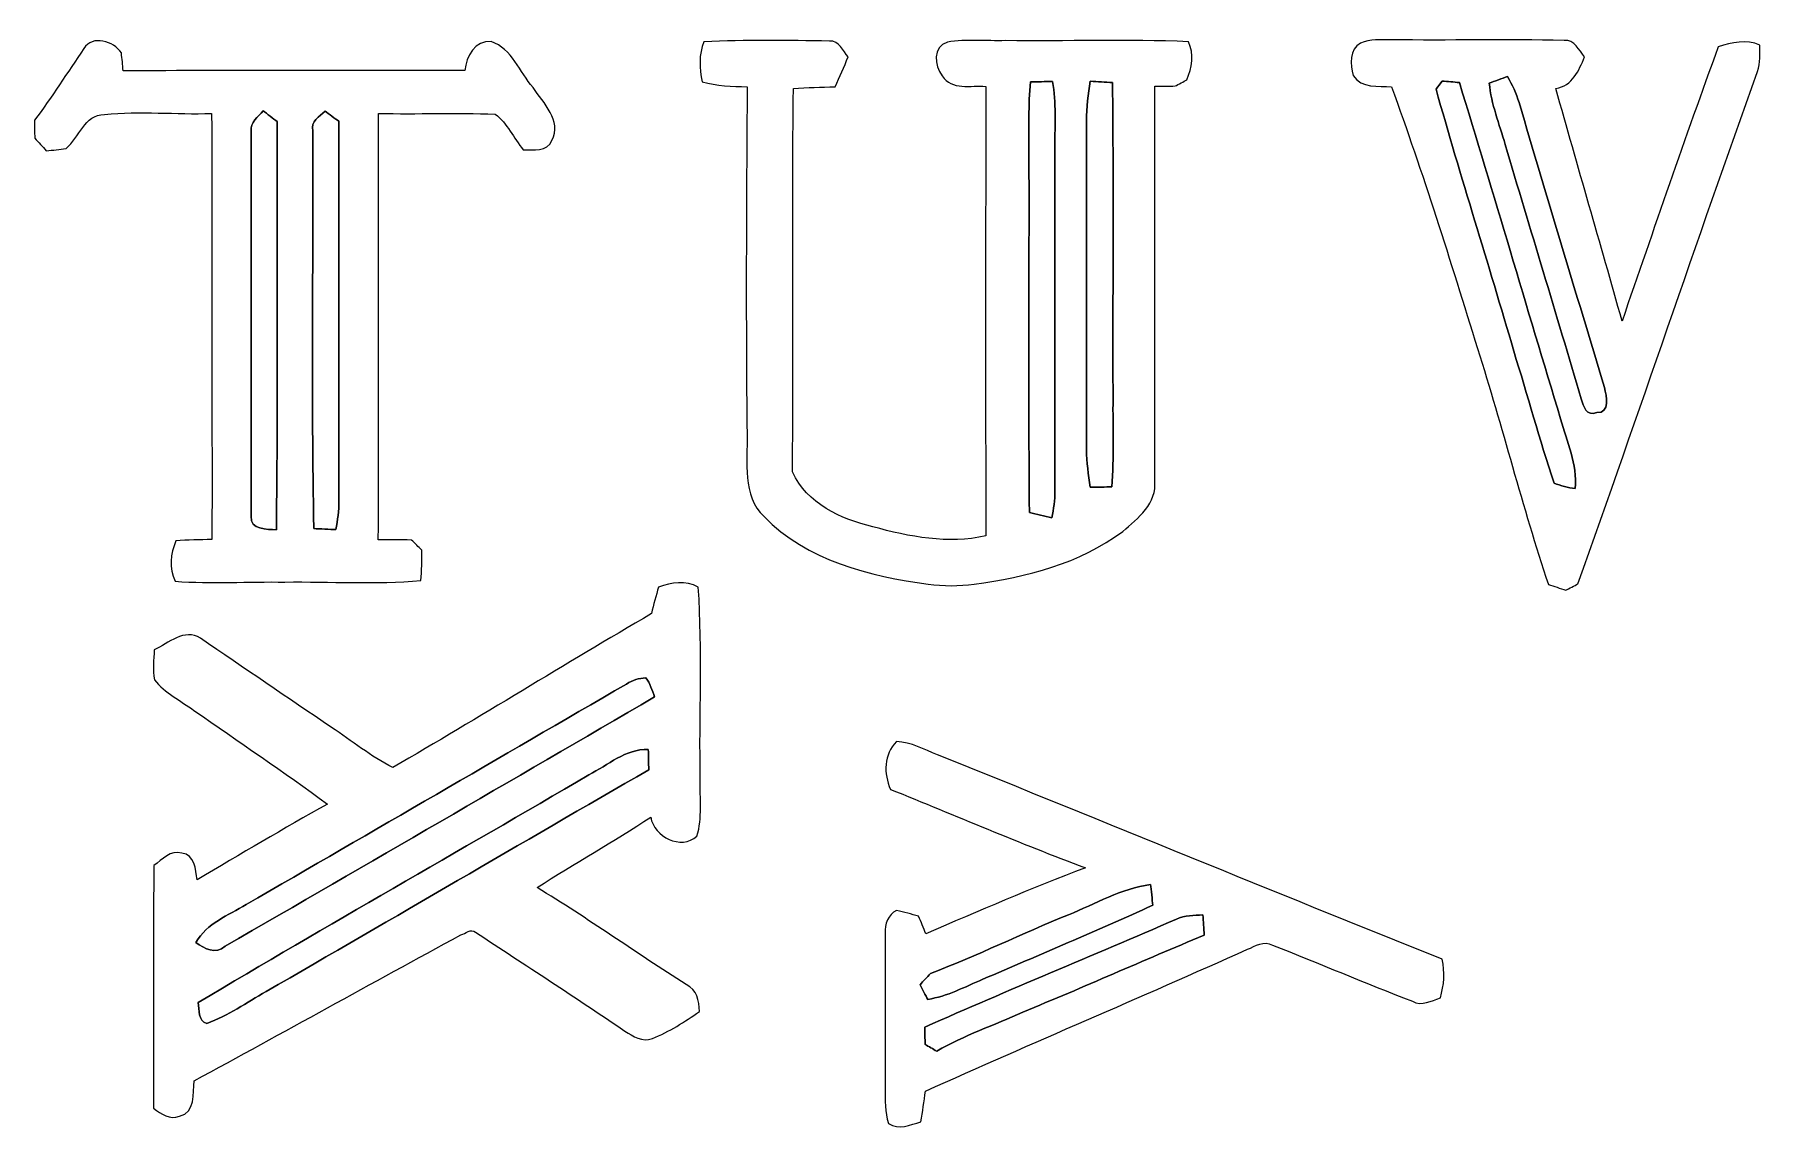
# Model space of a CAD drawing. Header units: centimetres. Extents: x -10 to 10, y -13.4 to 13.3.
# Drawn here: x -9.65 to 2.18, y -13.41 to -5.9 of the extents above; entities that cross this region are included whole.
import ezdxf

# ---------------------------------------------------------------- set-up
doc = ezdxf.new("R2010")
doc.units = ezdxf.units.CM
doc.header["$MEASUREMENT"] = 0
doc.layers.add('Camada 1', color=7, linetype='Continuous')

msp = doc.modelspace()

# ---------------------------------------------------------------- linework, layer by layer
at = {"layer": 'Camada 1', "color": 156}
for points, knots in [([(-9.31439, -5.99863), (-9.25583, -5.90232), (-9.11013, -5.94783), (-9.05792, -6.02826), (-9.05792, -6.02826), (-9.05228, -6.06882), (-9.04839, -6.10975), (-9.04557, -6.15102), (-9.04557, -6.15102), (-8.26452, -6.14785), (-7.48347, -6.15138), (-6.70207, -6.14927), (-6.70207, -6.14927), (-6.69571, -6.05472), (-6.63256, -5.93831), (-6.52322, -5.95029), (-6.52322, -5.95029), (-6.37928, -6.00004), (-6.32777, -6.15879), (-6.235, -6.26604), (-6.235, -6.26604), (-6.16691, -6.3708), (-6.03355, -6.49286), (-6.10588, -6.62798), (-6.10588, -6.62798), (-6.13833, -6.71018), (-6.23322, -6.6883), (-6.30273, -6.69254), (-6.30273, -6.69254), (-6.36905, -6.61317), (-6.40961, -6.50945), (-6.49534, -6.44842), (-6.49534, -6.44842), (-6.76134, -6.43643), (-7.02839, -6.44947), (-7.29473, -6.44313), (-7.29473, -6.44313), (-7.29755, -7.41715), (-7.29473, -8.39116), (-7.29614, -9.36519), (-7.29614, -9.36519), (-7.22066, -9.36519), (-7.14516, -9.3659), (-7.06966, -9.36695), (-7.06966, -9.36695), (-7.04532, -9.38988), (-7.02132, -9.41317), (-6.99698, -9.4368), (-6.99698, -9.4368), (-6.99698, -9.50595), (-6.99947, -9.57579), (-7.00405, -9.6453), (-7.00405, -9.6453), (-7.31414, -9.67246), (-7.62599, -9.64988), (-7.93679, -9.65517), (-7.93679, -9.65517), (-8.18762, -9.65093), (-8.43879, -9.66857), (-8.68927, -9.64917), (-8.68927, -9.64917), (-8.73513, -9.55815), (-8.71995, -9.46326), (-8.68432, -9.37224), (-8.68432, -9.37224), (-8.60213, -9.3673), (-8.51993, -9.36449), (-8.43773, -9.36342), (-8.43773, -9.36342), (-8.43386, -8.91151), (-8.43844, -8.45996), (-8.43738, -8.00805), (-8.43738, -8.00805), (-8.43808, -7.48665), (-8.43527, -6.96524), (-8.43879, -6.44384), (-8.43879, -6.44384), (-8.68362, -6.45018), (-8.92916, -6.42654), (-9.17292, -6.44983), (-9.17292, -6.44983), (-9.31333, -6.45125), (-9.34437, -6.60822), (-9.4368, -6.68267), (-9.4368, -6.68267), (-9.48125, -6.69254), (-9.52712, -6.69395), (-9.57227, -6.69854), (-9.57227, -6.69854), (-9.59873, -6.66962), (-9.62519, -6.64104), (-9.65165, -6.61282), (-9.65165, -6.61282), (-9.65235, -6.57153), (-9.6527, -6.53062), (-9.65305, -6.4897), (-9.65305, -6.4897), (-9.53276, -6.3313), (-9.42763, -6.16196), (-9.31439, -5.99863)], [0, 0, 0, 0, 0.03846154, 0.03846154, 0.03846154, 0.03846154, 0.07692308, 0.07692308, 0.07692308, 0.07692308, 0.11538462, 0.11538462, 0.11538462, 0.11538462, 0.15384615, 0.15384615, 0.15384615, 0.15384615, 0.19230769, 0.19230769, 0.19230769, 0.19230769, 0.23076923, 0.23076923, 0.23076923, 0.23076923, 0.26923077, 0.26923077, 0.26923077, 0.26923077, 0.30769231, 0.30769231, 0.30769231, 0.30769231, 0.34615385, 0.34615385, 0.34615385, 0.34615385, 0.38461538, 0.38461538, 0.38461538, 0.38461538, 0.42307692, 0.42307692, 0.42307692, 0.42307692, 0.46153846, 0.46153846, 0.46153846, 0.46153846, 0.5, 0.5, 0.5, 0.5, 0.53846154, 0.53846154, 0.53846154, 0.53846154, 0.57692308, 0.57692308, 0.57692308, 0.57692308, 0.61538462, 0.61538462, 0.61538462, 0.61538462, 0.65384615, 0.65384615, 0.65384615, 0.65384615, 0.69230769, 0.69230769, 0.69230769, 0.69230769, 0.73076923, 0.73076923, 0.73076923, 0.73076923, 0.76923077, 0.76923077, 0.76923077, 0.76923077, 0.80769231, 0.80769231, 0.80769231, 0.80769231, 0.84615385, 0.84615385, 0.84615385, 0.84615385, 0.88461538, 0.88461538, 0.88461538, 0.88461538, 0.92307692, 0.92307692, 0.92307692, 0.92307692, 1, 1, 1, 1]), ([(-5.06482, -5.95207), (-4.77801, -5.93865), (-4.49014, -5.94184), (-4.20334, -5.94747), (-4.20334, -5.94747), (-4.13702, -5.94184), (-4.11127, -6.01415), (-4.07492, -6.05542), (-4.07492, -6.05542), (-4.1035, -6.12386), (-4.13278, -6.193), (-4.1656, -6.26004), (-4.1656, -6.26004), (-4.26049, -6.26533), (-4.35575, -6.26392), (-4.45065, -6.27167), (-4.45065, -6.27167), (-4.46158, -7.14762), (-4.44712, -8.02428), (-4.45769, -8.90057), (-4.45769, -8.90057), (-4.35785, -9.11718), (-4.12644, -9.22479), (-3.90596, -9.27593), (-3.90596, -9.27593), (-3.65583, -9.34473), (-3.38983, -9.39729), (-3.13231, -9.33838), (-3.13231, -9.33838), (-3.13336, -8.31179), (-3.13265, -7.2852), (-3.13265, -6.25863), (-3.13265, -6.25863), (-3.23108, -6.2484), (-3.36832, -6.28826), (-3.43005, -6.18525), (-3.43005, -6.18525), (-3.48543, -6.11611), (-3.49815, -5.98664), (-3.39548, -5.95383), (-3.39548, -5.95383), (-3.26424, -5.93302), (-3.13055, -5.94783), (-2.9979, -5.9443), (-2.9979, -5.9443), (-2.57951, -5.94818), (-2.16076, -5.93548), (-1.74271, -5.95136), (-1.74271, -5.95136), (-1.7018, -6.03778), (-1.71944, -6.1281), (-1.75365, -6.21347), (-1.75365, -6.21347), (-1.77341, -6.22406), (-1.81292, -6.24487), (-1.83268, -6.2551), (-1.83268, -6.2551), (-1.87995, -6.25544), (-1.92651, -6.25581), (-1.97343, -6.25651), (-1.97343, -6.25651), (-1.97343, -7.15822), (-1.97379, -8.05992), (-1.97343, -8.96126), (-1.97343, -8.96126), (-1.95686, -9.11294), (-2.08845, -9.22019), (-2.19287, -9.30733), (-2.19287, -9.30733), (-2.48742, -9.52816), (-2.85255, -9.6213), (-3.21168, -9.66927), (-3.21168, -9.66927), (-3.31645, -9.6834), (-3.42229, -9.68375), (-3.52672, -9.66927), (-3.52672, -9.66927), (-3.92959, -9.61531), (-4.35926, -9.50701), (-4.65172, -9.20644), (-4.65172, -9.20644), (-4.80484, -9.06039), (-4.76391, -8.83284), (-4.76885, -8.64305), (-4.76885, -8.64305), (-4.77697, -7.84859), (-4.77343, -7.05414), (-4.76778, -6.26004), (-4.76778, -6.26004), (-4.8715, -6.25863), (-4.97592, -6.25581), (-5.07576, -6.22582), (-5.07576, -6.22582), (-5.09481, -6.13445), (-5.1001, -6.04026), (-5.06482, -5.95207)], [0, 0, 0, 0, 0.04, 0.04, 0.04, 0.04, 0.08, 0.08, 0.08, 0.08, 0.12, 0.12, 0.12, 0.12, 0.16, 0.16, 0.16, 0.16, 0.2, 0.2, 0.2, 0.2, 0.24, 0.24, 0.24, 0.24, 0.28, 0.28, 0.28, 0.28, 0.32, 0.32, 0.32, 0.32, 0.36, 0.36, 0.36, 0.36, 0.4, 0.4, 0.4, 0.4, 0.44, 0.44, 0.44, 0.44, 0.48, 0.48, 0.48, 0.48, 0.52, 0.52, 0.52, 0.52, 0.56, 0.56, 0.56, 0.56, 0.6, 0.6, 0.6, 0.6, 0.64, 0.64, 0.64, 0.64, 0.68, 0.68, 0.68, 0.68, 0.72, 0.72, 0.72, 0.72, 0.76, 0.76, 0.76, 0.76, 0.8, 0.8, 0.8, 0.8, 0.84, 0.84, 0.84, 0.84, 0.88, 0.88, 0.88, 0.88, 0.92, 0.92, 0.92, 0.92, 1, 1, 1, 1]), ([(-0.56232, -5.96123), (-0.49847, -5.93019), (-0.42333, -5.94254), (-0.35418, -5.93865), (-0.35418, -5.93865), (0.04163, -5.94325), (0.43744, -5.93443), (0.83255, -5.94254), (0.83255, -5.94254), (0.90487, -5.93548), (0.93345, -6.0092), (0.97225, -6.05579), (0.97225, -6.05579), (0.93415, -6.15102), (0.88935, -6.25228), (0.77645, -6.27308), (0.77645, -6.27308), (0.92463, -6.80507), (1.08162, -7.33424), (1.22977, -7.86623), (1.22977, -7.86623), (1.44638, -7.23864), (1.66158, -6.61034), (1.88911, -5.98664), (1.88911, -5.98664), (1.98261, -5.95524), (2.07997, -5.93548), (2.17523, -5.97429), (2.17523, -5.97429), (2.17275, -6.03425), (2.17874, -6.09669), (2.15793, -6.15492), (2.15793, -6.15492), (1.73989, -7.3233), (1.34513, -8.50018), (0.92569, -9.66823), (0.92569, -9.66823), (0.90557, -9.6788), (0.86465, -9.70033), (0.84454, -9.71125), (0.84454, -9.71125), (0.80468, -9.69751), (0.76482, -9.68375), (0.72495, -9.67069), (0.72495, -9.67069), (0.54468, -9.13799), (0.41134, -8.59013), (0.23812, -8.05461), (0.23812, -8.05461), (0.05432, -7.45313), (-0.13582, -6.8527), (-0.34995, -6.26109), (-0.34995, -6.26109), (-0.43992, -6.25403), (-0.55703, -6.27379), (-0.61241, -6.18313), (-0.61241, -6.18313), (-0.63324, -6.10941), (-0.63994, -6.00428), (-0.56232, -5.96123)], [0, 0, 0, 0, 0.0625, 0.0625, 0.0625, 0.0625, 0.125, 0.125, 0.125, 0.125, 0.1875, 0.1875, 0.1875, 0.1875, 0.25, 0.25, 0.25, 0.25, 0.3125, 0.3125, 0.3125, 0.3125, 0.375, 0.375, 0.375, 0.375, 0.4375, 0.4375, 0.4375, 0.4375, 0.5, 0.5, 0.5, 0.5, 0.5625, 0.5625, 0.5625, 0.5625, 0.625, 0.625, 0.625, 0.625, 0.6875, 0.6875, 0.6875, 0.6875, 0.75, 0.75, 0.75, 0.75, 0.8125, 0.8125, 0.8125, 0.8125, 0.875, 0.875, 0.875, 0.875, 1, 1, 1, 1]), ([(-2.82609, -6.22757), (-2.82609, -6.22757), (-2.82609, -6.22757), (-2.82609, -6.22757), (-2.82609, -6.22757), (-2.84091, -6.38598), (-2.83562, -6.54507), (-2.83598, -6.70382), (-2.83598, -6.70382), (-2.8342, -7.52863), (-2.83986, -8.35377), (-2.83316, -9.17892), (-2.83316, -9.17892), (-2.782, -9.19127), (-2.73049, -9.20291), (-2.67899, -9.21456), (-2.67899, -9.21456), (-2.66734, -9.15458), (-2.65711, -9.09355), (-2.65747, -9.03252), (-2.65747, -9.03252), (-2.65782, -8.24406), (-2.65782, -7.45559), (-2.65782, -6.66715), (-2.65782, -6.66715), (-2.65888, -6.51932), (-2.649, -6.37046), (-2.67441, -6.2244), (-2.67441, -6.2244), (-2.72486, -6.22511), (-2.77566, -6.22618), (-2.82609, -6.22757)], [0, 0, 0, 0, 0.11111111, 0.11111111, 0.11111111, 0.11111111, 0.22222222, 0.22222222, 0.22222222, 0.22222222, 0.33333333, 0.33333333, 0.33333333, 0.33333333, 0.44444444, 0.44444444, 0.44444444, 0.44444444, 0.55555556, 0.55555556, 0.55555556, 0.55555556, 0.66666667, 0.66666667, 0.66666667, 0.66666667, 0.77777778, 0.77777778, 0.77777778, 0.77777778, 1, 1, 1, 1]), ([(-2.44122, -6.49252), (-2.44122, -6.49252), (-2.44122, -6.49252), (-2.44122, -6.49252), (-2.44122, -6.49252), (-2.43981, -7.24464), (-2.44052, -7.99711), (-2.44122, -8.74923), (-2.44122, -8.74923), (-2.44122, -8.83496), (-2.4278, -8.92033), (-2.41547, -9.00535), (-2.41547, -9.00535), (-2.37842, -9.00465), (-2.3047, -9.00324), (-2.26764, -9.00289), (-2.26764, -9.00289), (-2.25283, -8.80039), (-2.26165, -8.5979), (-2.25953, -8.3954), (-2.25953, -8.3954), (-2.26201, -7.67432), (-2.25531, -6.95325), (-2.26306, -6.23217), (-2.26306, -6.23217), (-2.31386, -6.22828), (-2.36502, -6.22477), (-2.41582, -6.22229), (-2.41582, -6.22229), (-2.43028, -6.31155), (-2.44298, -6.4015), (-2.44122, -6.49252)], [0, 0, 0, 0, 0.11111111, 0.11111111, 0.11111111, 0.11111111, 0.22222222, 0.22222222, 0.22222222, 0.22222222, 0.33333333, 0.33333333, 0.33333333, 0.33333333, 0.44444444, 0.44444444, 0.44444444, 0.44444444, 0.55555556, 0.55555556, 0.55555556, 0.55555556, 0.66666667, 0.66666667, 0.66666667, 0.66666667, 0.77777778, 0.77777778, 0.77777778, 0.77777778, 1, 1, 1, 1]), ([(-0.0455, -6.27627), (-0.0455, -6.27627), (-0.0455, -6.27627), (-0.0455, -6.27627), (-0.0455, -6.27627), (0.12276, -6.87775), (0.31433, -7.47253), (0.48753, -8.07261), (0.48753, -8.07261), (0.58137, -8.37352), (0.66462, -8.67833), (0.76341, -8.97748), (0.76341, -8.97748), (0.81033, -8.99478), (0.85901, -9.00711), (0.90945, -9.01452), (0.90945, -9.01452), (0.92392, -8.84765), (0.8509, -8.69314), (0.80856, -8.53617), (0.80856, -8.53617), (0.57467, -7.76851), (0.35136, -6.99805), (0.11465, -6.23147), (0.11465, -6.23147), (0.07479, -6.22793), (0.03527, -6.22477), (-0.00387, -6.22194), (-0.00387, -6.22194), (-0.0141, -6.23534), (-0.03493, -6.26251), (-0.0455, -6.27627)], [0, 0, 0, 0, 0.11111111, 0.11111111, 0.11111111, 0.11111111, 0.22222222, 0.22222222, 0.22222222, 0.22222222, 0.33333333, 0.33333333, 0.33333333, 0.33333333, 0.44444444, 0.44444444, 0.44444444, 0.44444444, 0.55555556, 0.55555556, 0.55555556, 0.55555556, 0.66666667, 0.66666667, 0.66666667, 0.66666667, 0.77777778, 0.77777778, 0.77777778, 0.77777778, 1, 1, 1, 1]), ([(0.31962, -6.23464), (0.31962, -6.23464), (0.31962, -6.23464), (0.31962, -6.23464), (0.31962, -6.23464), (0.33267, -6.37998), (0.3891, -6.51615), (0.42827, -6.65551), (0.42827, -6.65551), (0.60113, -7.23723), (0.77857, -7.81755), (0.94933, -8.39964), (0.94933, -8.39964), (0.96378, -8.45114), (0.98743, -8.5224), (1.05587, -8.49241), (1.05587, -8.49241), (1.1504, -8.49948), (1.12182, -8.37881), (1.11019, -8.32202), (1.11019, -8.32202), (0.91193, -7.67186), (0.7179, -7.02027), (0.52351, -6.36869), (0.52351, -6.36869), (0.50553, -6.30519), (0.47695, -6.24628), (0.44379, -6.19019), (0.44379, -6.19019), (0.41275, -6.20148), (0.35065, -6.2237), (0.31962, -6.23464)], [0, 0, 0, 0, 0.11111111, 0.11111111, 0.11111111, 0.11111111, 0.22222222, 0.22222222, 0.22222222, 0.22222222, 0.33333333, 0.33333333, 0.33333333, 0.33333333, 0.44444444, 0.44444444, 0.44444444, 0.44444444, 0.55555556, 0.55555556, 0.55555556, 0.55555556, 0.66666667, 0.66666667, 0.66666667, 0.66666667, 0.77777778, 0.77777778, 0.77777778, 0.77777778, 1, 1, 1, 1]), ([(-8.16751, -6.56449), (-8.16751, -6.56449), (-8.16751, -6.56449), (-8.16751, -6.56449), (-8.16751, -6.56449), (-8.16927, -7.44431), (-8.16892, -8.3245), (-8.16751, -9.20433), (-8.16751, -9.20433), (-8.17633, -9.29852), (-8.05849, -9.29145), (-7.99535, -9.29745), (-7.99535, -9.29745), (-7.9823, -8.36471), (-7.99324, -7.43162), (-7.98971, -6.49851), (-7.98971, -6.49851), (-8.01369, -6.48017), (-8.06167, -6.44384), (-8.08566, -6.42549), (-8.08566, -6.42549), (-8.12023, -6.46606), (-8.17491, -6.5038), (-8.16751, -6.56449)], [0, 0, 0, 0, 0.14285714, 0.14285714, 0.14285714, 0.14285714, 0.28571429, 0.28571429, 0.28571429, 0.28571429, 0.42857143, 0.42857143, 0.42857143, 0.42857143, 0.57142857, 0.57142857, 0.57142857, 0.57142857, 0.71428571, 0.71428571, 0.71428571, 0.71428571, 1, 1, 1, 1]), ([(-7.74593, -6.56132), (-7.74593, -6.56132), (-7.74593, -6.56132), (-7.74593, -6.56132), (-7.74593, -6.56132), (-7.74135, -7.47041), (-7.75723, -8.37988), (-7.73782, -9.28863), (-7.73782, -9.28863), (-7.70042, -9.2904), (-7.62565, -9.29357), (-7.58825, -9.29498), (-7.58825, -9.29498), (-7.57519, -9.23079), (-7.56603, -9.16586), (-7.56637, -9.10061), (-7.56637, -9.10061), (-7.56813, -8.23277), (-7.56673, -7.36494), (-7.56708, -6.4971), (-7.56708, -6.4971), (-7.59071, -6.47982), (-7.63763, -6.44525), (-7.66127, -6.42796), (-7.66127, -6.42796), (-7.69937, -6.46606), (-7.76111, -6.49639), (-7.74593, -6.56132)], [0, 0, 0, 0, 0.125, 0.125, 0.125, 0.125, 0.25, 0.25, 0.25, 0.25, 0.375, 0.375, 0.375, 0.375, 0.5, 0.5, 0.5, 0.5, 0.625, 0.625, 0.625, 0.625, 0.75, 0.75, 0.75, 0.75, 1, 1, 1, 1]), ([(-5.37457, -9.68903), (-5.28425, -9.65904), (-5.19041, -9.6407), (-5.10292, -9.69081), (-5.10292, -9.69081), (-5.07259, -10.12859), (-5.09798, -10.56922), (-5.08916, -11.00807), (-5.08916, -11.00807), (-5.0941, -11.1372), (-5.07259, -11.27125), (-5.1121, -11.39647), (-5.1121, -11.39647), (-5.22145, -11.49456), (-5.4049, -11.40213), (-5.42924, -11.26559), (-5.42924, -11.26559), (-5.68359, -11.43494), (-5.951, -11.5838), (-6.20818, -11.74855), (-6.20818, -11.74855), (-5.86069, -11.95987), (-5.52908, -12.19624), (-5.18512, -12.4139), (-5.18512, -12.4139), (-5.11315, -12.44881), (-5.09622, -12.52431), (-5.09517, -12.5984), (-5.09517, -12.5984), (-5.19677, -12.66859), (-5.30153, -12.73774), (-5.4176, -12.78254), (-5.4176, -12.78254), (-5.48569, -12.81112), (-5.55025, -12.76738), (-5.60528, -12.73245), (-5.60528, -12.73245), (-5.94571, -12.50456), (-6.28721, -12.27771), (-6.63046, -12.05476), (-6.63046, -12.05476), (-6.6615, -12.0276), (-6.6989, -12.06429), (-6.72958, -12.07311), (-6.72958, -12.07311), (-7.34024, -12.40401), (-7.94737, -12.74268), (-8.55803, -13.07358), (-8.55803, -13.07358), (-8.56826, -13.1572), (-8.54922, -13.29055), (-8.65822, -13.31524), (-8.65822, -13.31524), (-8.72596, -13.34487), (-8.78487, -13.29937), (-8.83637, -13.26161), (-8.83637, -13.26161), (-8.83673, -12.70669), (-8.84096, -12.15178), (-8.83425, -11.59722), (-8.83425, -11.59722), (-8.77675, -11.55805), (-8.72172, -11.48785), (-8.64376, -11.51395), (-8.64376, -11.51395), (-8.55486, -11.52102), (-8.54922, -11.62719), (-8.53757, -11.69563), (-8.53757, -11.69563), (-8.24159, -11.5189), (-7.94419, -11.34463), (-7.64399, -11.17635), (-7.64399, -11.17635), (-7.94596, -10.95762), (-8.25394, -10.74737), (-8.55979, -10.53465), (-8.55979, -10.53465), (-8.65187, -10.46726), (-8.75947, -10.41576), (-8.83038, -10.3244), (-8.83038, -10.3244), (-8.84625, -10.25701), (-8.83425, -10.1875), (-8.8325, -10.11977), (-8.8325, -10.11977), (-8.73583, -10.07497), (-8.62435, -9.96914), (-8.51605, -10.04005), (-8.51605, -10.04005), (-8.21619, -10.2429), (-7.91845, -10.44928), (-7.61753, -10.65106), (-7.61753, -10.65106), (-7.47818, -10.74384), (-7.34625, -10.84967), (-7.19737, -10.92694), (-7.19737, -10.92694), (-6.6033, -10.5805), (-6.01732, -10.21856), (-5.42325, -9.87107), (-5.42325, -9.87107), (-5.40948, -9.80934), (-5.39291, -9.74901), (-5.37457, -9.68903)], [0, 0, 0, 0, 0.03703704, 0.03703704, 0.03703704, 0.03703704, 0.07407407, 0.07407407, 0.07407407, 0.07407407, 0.11111111, 0.11111111, 0.11111111, 0.11111111, 0.14814815, 0.14814815, 0.14814815, 0.14814815, 0.18518519, 0.18518519, 0.18518519, 0.18518519, 0.22222222, 0.22222222, 0.22222222, 0.22222222, 0.25925926, 0.25925926, 0.25925926, 0.25925926, 0.2962963, 0.2962963, 0.2962963, 0.2962963, 0.33333333, 0.33333333, 0.33333333, 0.33333333, 0.37037037, 0.37037037, 0.37037037, 0.37037037, 0.40740741, 0.40740741, 0.40740741, 0.40740741, 0.44444444, 0.44444444, 0.44444444, 0.44444444, 0.48148148, 0.48148148, 0.48148148, 0.48148148, 0.51851852, 0.51851852, 0.51851852, 0.51851852, 0.55555556, 0.55555556, 0.55555556, 0.55555556, 0.59259259, 0.59259259, 0.59259259, 0.59259259, 0.62962963, 0.62962963, 0.62962963, 0.62962963, 0.66666667, 0.66666667, 0.66666667, 0.66666667, 0.7037037, 0.7037037, 0.7037037, 0.7037037, 0.74074074, 0.74074074, 0.74074074, 0.74074074, 0.77777778, 0.77777778, 0.77777778, 0.77777778, 0.81481481, 0.81481481, 0.81481481, 0.81481481, 0.85185185, 0.85185185, 0.85185185, 0.85185185, 0.88888889, 0.88888889, 0.88888889, 0.88888889, 0.92592593, 0.92592593, 0.92592593, 0.92592593, 1, 1, 1, 1]), ([(-5.59469, -10.35368), (-5.59469, -10.35368), (-5.59469, -10.35368), (-5.59469, -10.35368), (-5.59469, -10.35368), (-6.46394, -10.85778), (-7.33248, -11.36297), (-8.20278, -11.86568), (-8.20278, -11.86568), (-8.3252, -11.94011), (-8.4723, -11.99339), (-8.5471, -12.12427), (-8.5471, -12.12427), (-8.4843, -12.16871), (-8.4141, -12.21105), (-8.34566, -12.15002), (-8.34566, -12.15002), (-7.36353, -11.5838), (-6.38245, -11.01407), (-5.40315, -10.44256), (-5.40315, -10.44256), (-5.4176, -10.39671), (-5.43312, -10.35049), (-5.46169, -10.31205), (-5.46169, -10.31205), (-5.51003, -10.31239), (-5.55449, -10.32651), (-5.59469, -10.35368)], [0, 0, 0, 0, 0.125, 0.125, 0.125, 0.125, 0.25, 0.25, 0.25, 0.25, 0.375, 0.375, 0.375, 0.375, 0.5, 0.5, 0.5, 0.5, 0.625, 0.625, 0.625, 0.625, 0.75, 0.75, 0.75, 0.75, 1, 1, 1, 1]), ([(-3.78495, -11.07617), (-3.83329, -10.96715), (-3.83222, -10.83697), (-3.74368, -10.74878), (-3.74368, -10.74878), (-3.64313, -10.75019), (-3.55389, -10.80381), (-3.46216, -10.83839), (-3.46216, -10.83839), (-2.30857, -11.30406), (-1.1578, -11.77678), (-0.00316, -12.24033), (-0.00316, -12.24033), (0.01622, -12.32853), (0.01023, -12.41777), (-0.01588, -12.50421), (-0.01588, -12.50421), (-0.07796, -12.52502), (-0.14286, -12.56488), (-0.20708, -12.52714), (-0.20708, -12.52714), (-0.52916, -12.40472), (-0.84632, -12.26855), (-1.16733, -12.14261), (-1.16733, -12.14261), (-1.22519, -12.10944), (-1.2841, -12.15107), (-1.33772, -12.17153), (-1.33772, -12.17153), (-2.07115, -12.50138), (-2.81235, -12.8143), (-3.54576, -13.14414), (-3.54576, -13.14414), (-3.55423, -13.21435), (-3.56481, -13.2849), (-3.57823, -13.35475), (-3.57823, -13.35475), (-3.64949, -13.37415), (-3.7285, -13.41366), (-3.79801, -13.3664), (-3.79801, -13.3664), (-3.82622, -13.28844), (-3.82164, -13.20446), (-3.82235, -13.12367), (-3.82235, -13.12367), (-3.81916, -12.7695), (-3.8234, -12.41565), (-3.82093, -12.06183), (-3.82093, -12.06183), (-3.82447, -11.99973), (-3.8033, -11.93375), (-3.74332, -11.90625), (-3.74332, -11.90625), (-3.69217, -11.91506), (-3.64243, -11.93129), (-3.59233, -11.94576), (-3.59233, -11.94576), (-3.57575, -11.98527), (-3.55917, -12.02513), (-3.54259, -12.0657), (-3.54259, -12.0657), (-3.18099, -11.908), (-2.81693, -11.75456), (-2.44863, -11.61274), (-2.44863, -11.61274), (-2.89877, -11.44658), (-3.3394, -11.25395), (-3.78495, -11.07617)], [0, 0, 0, 0, 0.05555556, 0.05555556, 0.05555556, 0.05555556, 0.11111111, 0.11111111, 0.11111111, 0.11111111, 0.16666667, 0.16666667, 0.16666667, 0.16666667, 0.22222222, 0.22222222, 0.22222222, 0.22222222, 0.27777778, 0.27777778, 0.27777778, 0.27777778, 0.33333333, 0.33333333, 0.33333333, 0.33333333, 0.38888889, 0.38888889, 0.38888889, 0.38888889, 0.44444444, 0.44444444, 0.44444444, 0.44444444, 0.5, 0.5, 0.5, 0.5, 0.55555556, 0.55555556, 0.55555556, 0.55555556, 0.61111111, 0.61111111, 0.61111111, 0.61111111, 0.66666667, 0.66666667, 0.66666667, 0.66666667, 0.72222222, 0.72222222, 0.72222222, 0.72222222, 0.77777778, 0.77777778, 0.77777778, 0.77777778, 0.83333333, 0.83333333, 0.83333333, 0.83333333, 0.88888889, 0.88888889, 0.88888889, 0.88888889, 1, 1, 1, 1]), ([(-5.85294, -10.97667), (-5.85294, -10.97667), (-5.85294, -10.97667), (-5.85294, -10.97667), (-5.85294, -10.97667), (-6.74475, -11.49879), (-7.6447, -12.0075), (-8.53193, -12.53737), (-8.53193, -12.53737), (-8.51958, -12.5878), (-8.53686, -12.66155), (-8.47195, -12.67989), (-8.47195, -12.67989), (-8.3259, -12.62839), (-8.19925, -12.5363), (-8.0652, -12.46116), (-8.0652, -12.46116), (-7.1896, -11.95704), (-6.31825, -11.44588), (-5.44264, -10.9421), (-5.44264, -10.9421), (-5.44335, -10.89518), (-5.44442, -10.84896), (-5.44547, -10.80276), (-5.44547, -10.80276), (-5.6021, -10.79746), (-5.72135, -10.9093), (-5.85294, -10.97667)], [0, 0, 0, 0, 0.125, 0.125, 0.125, 0.125, 0.25, 0.25, 0.25, 0.25, 0.375, 0.375, 0.375, 0.375, 0.5, 0.5, 0.5, 0.5, 0.625, 0.625, 0.625, 0.625, 0.75, 0.75, 0.75, 0.75, 1, 1, 1, 1]), ([(-2.56575, -11.93517), (-2.56575, -11.93517), (-2.56575, -11.93517), (-2.56575, -11.93517), (-2.56575, -11.93517), (-2.8829, -12.06465), (-3.19158, -12.21458), (-3.51119, -12.3384), (-3.51119, -12.3384), (-3.53518, -12.36345), (-3.55881, -12.38885), (-3.58245, -12.41495), (-3.58245, -12.41495), (-3.56941, -12.43999), (-3.54295, -12.49009), (-3.52989, -12.51513), (-3.52989, -12.51513), (-3.39583, -12.49503), (-3.27589, -12.42905), (-3.15207, -12.37721), (-3.15207, -12.37721), (-2.76294, -12.20964), (-2.37277, -12.04489), (-1.98683, -11.86992), (-1.98683, -11.86992), (-1.99073, -11.83428), (-1.99848, -11.76338), (-2.00235, -11.72774), (-2.00235, -11.72774), (-2.2038, -11.75526), (-2.37983, -11.86144), (-2.56575, -11.93517)], [0, 0, 0, 0, 0.11111111, 0.11111111, 0.11111111, 0.11111111, 0.22222222, 0.22222222, 0.22222222, 0.22222222, 0.33333333, 0.33333333, 0.33333333, 0.33333333, 0.44444444, 0.44444444, 0.44444444, 0.44444444, 0.55555556, 0.55555556, 0.55555556, 0.55555556, 0.66666667, 0.66666667, 0.66666667, 0.66666667, 0.77777778, 0.77777778, 0.77777778, 0.77777778, 1, 1, 1, 1]), ([(-1.82562, -11.96516), (-1.82562, -11.96516), (-1.82562, -11.96516), (-1.82562, -11.96516), (-1.82562, -11.96516), (-2.39818, -12.21563), (-2.97744, -12.45129), (-3.54894, -12.70494), (-3.54894, -12.70494), (-3.54894, -12.74409), (-3.54858, -12.78361), (-3.54858, -12.82381), (-3.54858, -12.82381), (-3.52178, -12.83899), (-3.49496, -12.85451), (-3.46779, -12.87039), (-3.46779, -12.87039), (-3.28012, -12.76173), (-3.0741, -12.69223), (-2.87725, -12.60228), (-2.87725, -12.60228), (-2.46133, -12.43083), (-2.04964, -12.24879), (-1.63476, -12.07452), (-1.63476, -12.07452), (-1.63759, -12.02796), (-1.64041, -11.98174), (-1.64358, -11.93623), (-1.64358, -11.93623), (-1.70497, -11.94047), (-1.76917, -11.93623), (-1.82562, -11.96516)], [0, 0, 0, 0, 0.11111111, 0.11111111, 0.11111111, 0.11111111, 0.22222222, 0.22222222, 0.22222222, 0.22222222, 0.33333333, 0.33333333, 0.33333333, 0.33333333, 0.44444444, 0.44444444, 0.44444444, 0.44444444, 0.55555556, 0.55555556, 0.55555556, 0.55555556, 0.66666667, 0.66666667, 0.66666667, 0.66666667, 0.77777778, 0.77777778, 0.77777778, 0.77777778, 1, 1, 1, 1])]:
    msp.add_open_spline(points, degree=3, knots=knots, dxfattribs=at)
at = {"layer": 'Camada 1', "color": 7}
for points, knots in [([(-2.82609, -6.22757), (-2.77566, -6.22618), (-2.72486, -6.22511), (-2.67441, -6.2244), (-2.67441, -6.2244), (-2.649, -6.37046), (-2.65888, -6.51932), (-2.65782, -6.66715), (-2.65782, -6.66715), (-2.65782, -7.45559), (-2.65782, -8.24406), (-2.65747, -9.03252), (-2.65747, -9.03252), (-2.65711, -9.09355), (-2.66734, -9.15458), (-2.67899, -9.21456), (-2.67899, -9.21456), (-2.73049, -9.20291), (-2.782, -9.19127), (-2.83316, -9.17892), (-2.83316, -9.17892), (-2.83986, -8.35377), (-2.8342, -7.52863), (-2.83598, -6.70382), (-2.83598, -6.70382), (-2.83562, -6.54507), (-2.84091, -6.38598), (-2.82609, -6.22757)], [0, 0, 0, 0, 0.125, 0.125, 0.125, 0.125, 0.25, 0.25, 0.25, 0.25, 0.375, 0.375, 0.375, 0.375, 0.5, 0.5, 0.5, 0.5, 0.625, 0.625, 0.625, 0.625, 0.75, 0.75, 0.75, 0.75, 1, 1, 1, 1]), ([(-2.44122, -6.49252), (-2.44298, -6.4015), (-2.43028, -6.31155), (-2.41582, -6.22229), (-2.41582, -6.22229), (-2.36502, -6.22477), (-2.31386, -6.22828), (-2.26306, -6.23217), (-2.26306, -6.23217), (-2.25531, -6.95325), (-2.26201, -7.67432), (-2.25953, -8.3954), (-2.25953, -8.3954), (-2.26165, -8.5979), (-2.25283, -8.80039), (-2.26764, -9.00289), (-2.26764, -9.00289), (-2.3047, -9.00324), (-2.37842, -9.00465), (-2.41547, -9.00535), (-2.41547, -9.00535), (-2.4278, -8.92033), (-2.44122, -8.83496), (-2.44122, -8.74923), (-2.44122, -8.74923), (-2.44052, -7.99711), (-2.43981, -7.24464), (-2.44122, -6.49252)], [0, 0, 0, 0, 0.125, 0.125, 0.125, 0.125, 0.25, 0.25, 0.25, 0.25, 0.375, 0.375, 0.375, 0.375, 0.5, 0.5, 0.5, 0.5, 0.625, 0.625, 0.625, 0.625, 0.75, 0.75, 0.75, 0.75, 1, 1, 1, 1]), ([(-0.0455, -6.27627), (-0.03493, -6.26251), (-0.0141, -6.23534), (-0.00387, -6.22194), (-0.00387, -6.22194), (0.03527, -6.22477), (0.07479, -6.22793), (0.11465, -6.23147), (0.11465, -6.23147), (0.35136, -6.99805), (0.57467, -7.76851), (0.80856, -8.53617), (0.80856, -8.53617), (0.8509, -8.69314), (0.92392, -8.84765), (0.90945, -9.01452), (0.90945, -9.01452), (0.85901, -9.00711), (0.81033, -8.99478), (0.76341, -8.97748), (0.76341, -8.97748), (0.66462, -8.67833), (0.58137, -8.37352), (0.48753, -8.07261), (0.48753, -8.07261), (0.31433, -7.47253), (0.12276, -6.87775), (-0.0455, -6.27627)], [0, 0, 0, 0, 0.125, 0.125, 0.125, 0.125, 0.25, 0.25, 0.25, 0.25, 0.375, 0.375, 0.375, 0.375, 0.5, 0.5, 0.5, 0.5, 0.625, 0.625, 0.625, 0.625, 0.75, 0.75, 0.75, 0.75, 1, 1, 1, 1]), ([(0.31962, -6.23464), (0.35065, -6.2237), (0.41275, -6.20148), (0.44379, -6.19019), (0.44379, -6.19019), (0.47695, -6.24628), (0.50553, -6.30519), (0.52351, -6.36869), (0.52351, -6.36869), (0.7179, -7.02027), (0.91193, -7.67186), (1.11019, -8.32202), (1.11019, -8.32202), (1.12182, -8.37881), (1.1504, -8.49948), (1.05587, -8.49241), (1.05587, -8.49241), (0.98743, -8.5224), (0.96378, -8.45114), (0.94933, -8.39964), (0.94933, -8.39964), (0.77857, -7.81755), (0.60113, -7.23723), (0.42827, -6.65551), (0.42827, -6.65551), (0.3891, -6.51615), (0.33267, -6.37998), (0.31962, -6.23464)], [0, 0, 0, 0, 0.125, 0.125, 0.125, 0.125, 0.25, 0.25, 0.25, 0.25, 0.375, 0.375, 0.375, 0.375, 0.5, 0.5, 0.5, 0.5, 0.625, 0.625, 0.625, 0.625, 0.75, 0.75, 0.75, 0.75, 1, 1, 1, 1]), ([(-8.16751, -6.56449), (-8.17491, -6.5038), (-8.12023, -6.46606), (-8.08566, -6.42549), (-8.08566, -6.42549), (-8.06167, -6.44384), (-8.01369, -6.48017), (-7.98971, -6.49851), (-7.98971, -6.49851), (-7.99324, -7.43162), (-7.9823, -8.36471), (-7.99535, -9.29745), (-7.99535, -9.29745), (-8.05849, -9.29145), (-8.17633, -9.29852), (-8.16751, -9.20433), (-8.16751, -9.20433), (-8.16892, -8.3245), (-8.16927, -7.44431), (-8.16751, -6.56449)], [0, 0, 0, 0, 0.16666667, 0.16666667, 0.16666667, 0.16666667, 0.33333333, 0.33333333, 0.33333333, 0.33333333, 0.5, 0.5, 0.5, 0.5, 0.66666667, 0.66666667, 0.66666667, 0.66666667, 1, 1, 1, 1]), ([(-7.74593, -6.56132), (-7.76111, -6.49639), (-7.69937, -6.46606), (-7.66127, -6.42796), (-7.66127, -6.42796), (-7.63763, -6.44525), (-7.59071, -6.47982), (-7.56708, -6.4971), (-7.56708, -6.4971), (-7.56673, -7.36494), (-7.56813, -8.23277), (-7.56637, -9.10061), (-7.56637, -9.10061), (-7.56603, -9.16586), (-7.57519, -9.23079), (-7.58825, -9.29498), (-7.58825, -9.29498), (-7.62565, -9.29357), (-7.70042, -9.2904), (-7.73782, -9.28863), (-7.73782, -9.28863), (-7.75723, -8.37988), (-7.74135, -7.47041), (-7.74593, -6.56132)], [0, 0, 0, 0, 0.14285714, 0.14285714, 0.14285714, 0.14285714, 0.28571429, 0.28571429, 0.28571429, 0.28571429, 0.42857143, 0.42857143, 0.42857143, 0.42857143, 0.57142857, 0.57142857, 0.57142857, 0.57142857, 0.71428571, 0.71428571, 0.71428571, 0.71428571, 1, 1, 1, 1]), ([(-5.59469, -10.35368), (-5.55449, -10.32651), (-5.51003, -10.31239), (-5.46169, -10.31205), (-5.46169, -10.31205), (-5.43312, -10.35049), (-5.4176, -10.39671), (-5.40315, -10.44256), (-5.40315, -10.44256), (-6.38245, -11.01407), (-7.36353, -11.5838), (-8.34566, -12.15002), (-8.34566, -12.15002), (-8.4141, -12.21105), (-8.4843, -12.16871), (-8.5471, -12.12427), (-8.5471, -12.12427), (-8.4723, -11.99339), (-8.3252, -11.94011), (-8.20278, -11.86568), (-8.20278, -11.86568), (-7.33248, -11.36297), (-6.46394, -10.85778), (-5.59469, -10.35368)], [0, 0, 0, 0, 0.14285714, 0.14285714, 0.14285714, 0.14285714, 0.28571429, 0.28571429, 0.28571429, 0.28571429, 0.42857143, 0.42857143, 0.42857143, 0.42857143, 0.57142857, 0.57142857, 0.57142857, 0.57142857, 0.71428571, 0.71428571, 0.71428571, 0.71428571, 1, 1, 1, 1]), ([(-5.85294, -10.97667), (-5.72135, -10.9093), (-5.6021, -10.79746), (-5.44547, -10.80276), (-5.44547, -10.80276), (-5.44442, -10.84896), (-5.44335, -10.89518), (-5.44264, -10.9421), (-5.44264, -10.9421), (-6.31825, -11.44588), (-7.1896, -11.95704), (-8.0652, -12.46116), (-8.0652, -12.46116), (-8.19925, -12.5363), (-8.3259, -12.62839), (-8.47195, -12.67989), (-8.47195, -12.67989), (-8.53686, -12.66155), (-8.51958, -12.5878), (-8.53193, -12.53737), (-8.53193, -12.53737), (-7.6447, -12.0075), (-6.74475, -11.49879), (-5.85294, -10.97667)], [0, 0, 0, 0, 0.14285714, 0.14285714, 0.14285714, 0.14285714, 0.28571429, 0.28571429, 0.28571429, 0.28571429, 0.42857143, 0.42857143, 0.42857143, 0.42857143, 0.57142857, 0.57142857, 0.57142857, 0.57142857, 0.71428571, 0.71428571, 0.71428571, 0.71428571, 1, 1, 1, 1]), ([(-2.56575, -11.93517), (-2.37983, -11.86144), (-2.2038, -11.75526), (-2.00235, -11.72774), (-2.00235, -11.72774), (-1.99848, -11.76338), (-1.99073, -11.83428), (-1.98683, -11.86992), (-1.98683, -11.86992), (-2.37277, -12.04489), (-2.76294, -12.20964), (-3.15207, -12.37721), (-3.15207, -12.37721), (-3.27589, -12.42905), (-3.39583, -12.49503), (-3.52989, -12.51513), (-3.52989, -12.51513), (-3.54295, -12.49009), (-3.56941, -12.43999), (-3.58245, -12.41495), (-3.58245, -12.41495), (-3.55881, -12.38885), (-3.53518, -12.36345), (-3.51119, -12.3384), (-3.51119, -12.3384), (-3.19158, -12.21458), (-2.8829, -12.06465), (-2.56575, -11.93517)], [0, 0, 0, 0, 0.125, 0.125, 0.125, 0.125, 0.25, 0.25, 0.25, 0.25, 0.375, 0.375, 0.375, 0.375, 0.5, 0.5, 0.5, 0.5, 0.625, 0.625, 0.625, 0.625, 0.75, 0.75, 0.75, 0.75, 1, 1, 1, 1]), ([(-1.82562, -11.96516), (-1.76917, -11.93623), (-1.70497, -11.94047), (-1.64358, -11.93623), (-1.64358, -11.93623), (-1.64041, -11.98174), (-1.63759, -12.02796), (-1.63476, -12.07452), (-1.63476, -12.07452), (-2.04964, -12.24879), (-2.46133, -12.43083), (-2.87725, -12.60228), (-2.87725, -12.60228), (-3.0741, -12.69223), (-3.28012, -12.76173), (-3.46779, -12.87039), (-3.46779, -12.87039), (-3.49496, -12.85451), (-3.52178, -12.83899), (-3.54858, -12.82381), (-3.54858, -12.82381), (-3.54858, -12.78361), (-3.54894, -12.74409), (-3.54894, -12.70494), (-3.54894, -12.70494), (-2.97744, -12.45129), (-2.39818, -12.21563), (-1.82562, -11.96516)], [0, 0, 0, 0, 0.125, 0.125, 0.125, 0.125, 0.25, 0.25, 0.25, 0.25, 0.375, 0.375, 0.375, 0.375, 0.5, 0.5, 0.5, 0.5, 0.625, 0.625, 0.625, 0.625, 0.75, 0.75, 0.75, 0.75, 1, 1, 1, 1])]:
    msp.add_open_spline(points, degree=3, knots=knots, dxfattribs=at)

doc.saveas('drawing.dxf')
